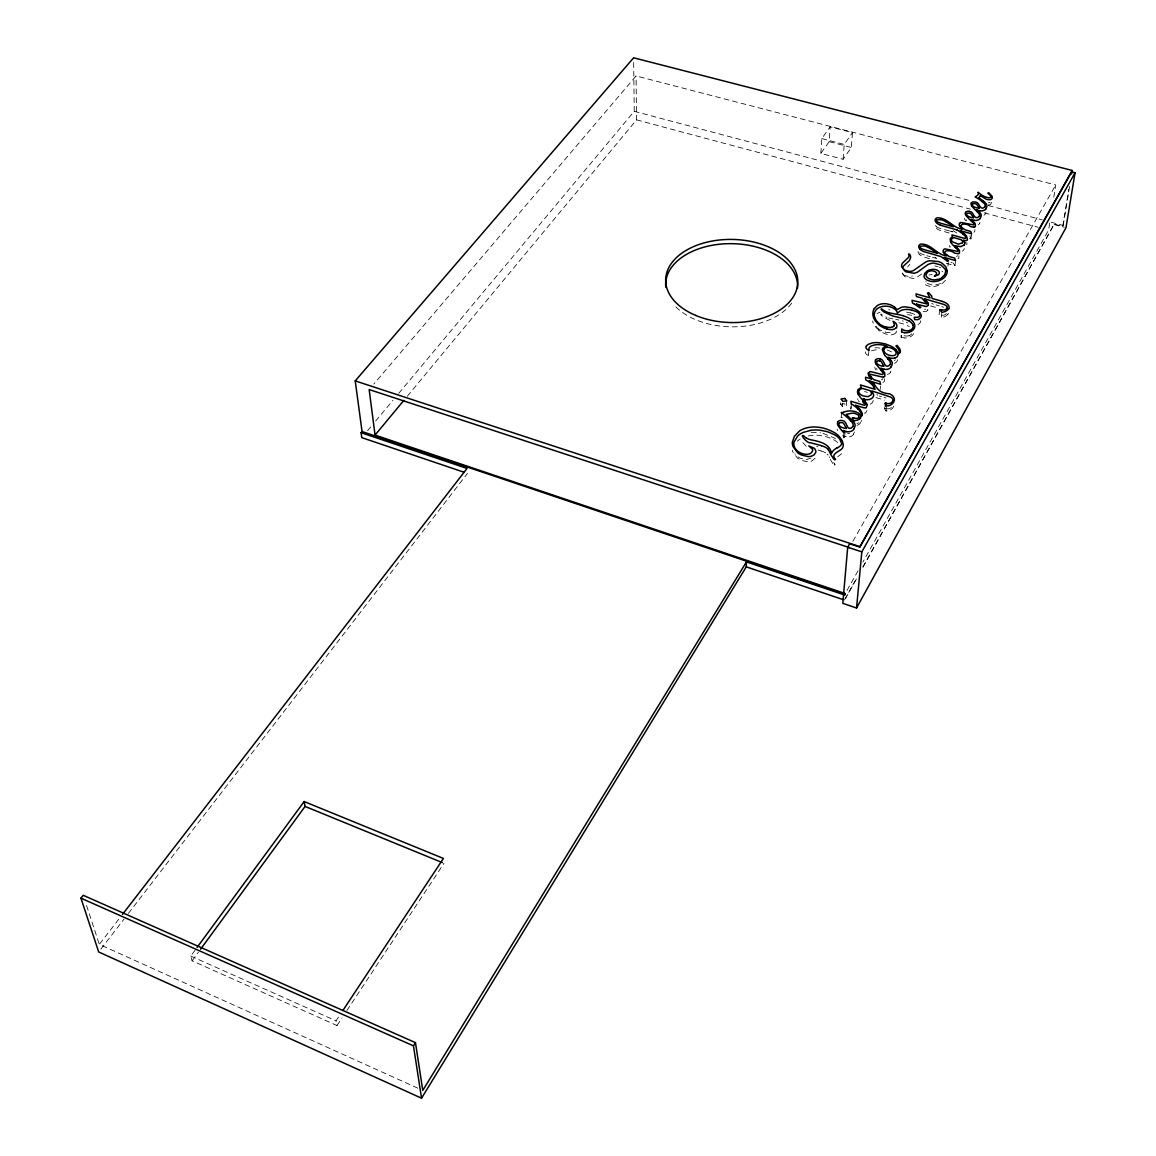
<?xml version="1.0" encoding="UTF-8"?>
<svg xmlns="http://www.w3.org/2000/svg" width="1156" height="1156" viewBox="0 0 1156 1156"><rect width="100%" height="100%" fill="white"/><g stroke="black" fill="none" stroke-linecap="round" stroke-linejoin="round"><path stroke-width="0.75" stroke-dasharray="5 3.75" d="M876.913 394.34L877.418 395.41M820.847 153.387L821.786 138.561L830.167 126.842L852.449 132.637L851.336 147.462L843.114 159.282L820.847 153.387L829.184 141.653L830.167 126.842M843.114 159.282L844.183 144.428L852.449 132.637M833.722 462.573L835.21 464.669L834.343 465.059L834.748 459.828M846.77 400.814L846.351 406.031L842.478 406.637L840.542 404.253L840.961 399.037M841.135 417.619L841.814 412.042M842.478 406.637L842.753 403.155M843.88 432.734L843.447 437.951A111.568 73.449 6 0 1 842.334 436.751M843.822 437.821L844.631 437.546L845.05 432.33M850.888 409.21L851.322 403.993M868.951 350.066L868.488 355.268A7.326 4.754 4.4 0 1 868.893 352.869A7.095 4.595 4.4 0 1 869.081 352.594M880.193 389.514L880.511 386.032M893.675 406.117A10.346 6.864 4.9 0 1 893.285 407.085C891.767 410.134 885.51 413.732 884.513 408.4L885.019 403.184M886.002 411.16L886.522 405.944M904.281 337.827L901.203 337.422L901.723 332.234M941.894 312.264L941.273 317.452L939.091 314.851L939.698 309.678M947.877 266.126L948.281 262.687M946.331 263.337L954.957 265.721L955.578 260.562M969.537 238.57L970.968 238.96L970.029 236.561L970.679 231.417M970.968 238.96L971.618 233.815M1049.706 223.137L1048.608 230.073L862.882 562.091M1053.824 197.127L1055.746 184.989L636.089 75.935L373.822 384.067M862.983 567.206L1054.243 224.105L1062.711 226.359L1063.202 225.449L1069.603 186.434M1062.711 226.359L1068.751 189.44M931.635 303.392L933.484 304.201M909.815 264.291L907.633 266.978M966.835 244.74L966.835 242.601M815.125 458.34L811.078 461.417A8.959 6.141 3.5 0 1 807.798 461.793L801.672 460.406A16.69 11.387 3.6 0 1 797.264 457.892L792.669 451.635A21.487 14.652 3.6 0 1 792.265 450.19M844.415 600.051L856.712 578.029M862.853 567.018L1054.243 224.105M845.441 598.635L856.842 578.202M847.045 590.427L858.489 569.966M852.897 541.311L1055.746 184.989M927.546 310.372L926.158 311.542A2.399 1.517 5 0 1 925.335 311.701L921.881 311.036M195.017 950.275L190.769 956.055L192.098 960.809L336.988 1025.531L336.049 1020.835L339.026 1016.326M336.988 1025.531L341.945 1018.017M346.887 1010.503L444.005 863.286M945.521 280.359L940.594 284.911L933.484 286.746A9.508 5.896 5 0 1 929.959 286.457L926.534 285.301A7.586 4.711 5 0 1 924.843 284.073L924.034 283.09A8.713 5.404 5 0 1 923.528 282.006M192.098 960.809L198.485 952.067M417.851 1088.186L99.315 944.38L120.296 917.228M100.89 949.105L124.01 919.107M128.417 913.399L467.472 473.382M407.302 396.219L636.551 119.863L636.089 75.935M367.55 430.726L371.018 426.564M375.628 421.044L392.953 400.294M398.719 393.387L634.225 111.308L633.618 57.8M895.394 359.863L894.397 360.542M811.021 458.051L806.368 459.568L800.891 458.426A13.164 8.988 3.5 0 1 796.079 455.247L794.996 453.831M921.592 274.03L917.185 277.151A10.91 6.748 4.5 0 1 913.327 278.437L905.047 276.891L901.102 271.92M962.37 251.17L963.642 250.057A7.442 4.523 5.2 0 0 964.22 248.54M925.667 309.259L924.468 309.23M837.724 456.75L841.799 453.643A14.725 10.028 4 0 0 842.392 452.458M871.48 350.86L874.341 350.08A14.436 9.364 4.5 0 1 880.019 349.892M884.513 408.4L885.164 408.213A3.107 2.066 5 0 0 885.987 408.559M928.918 275.056L932.17 274.478M808.102 435.985L810.414 435.566A24.594 16.791 3.7 0 1 819.879 435.451L825.976 436.679A33.741 23.106 3.7 0 1 829.025 437.662L833.808 439.8A20.866 14.233 3.8 0 1 838.028 442.864M840.542 404.253L844.313 403.646L846.351 406.031M849.544 433.587L847.608 433.673M811.237 432.286L820.572 432.835M988.38 204.887L989.507 204.814A2.933 1.734 5.4 0 0 990.432 204.525L991.747 202.416M956.662 256.603L957.573 255.736M861.22 421.405L861.639 420.943A10.765 7.211 4.3 0 0 861.769 420.466M864.197 413.068L864.876 413.111A1.575 1.055 4.6 0 0 865.7 412.938L867.043 410.467M906.448 312.091L910.581 312.915M879.991 348.072L877.78 347.826A15.49 10.043 4.4 0 0 874.239 347.84M909.83 314.952L908.067 314.692A11.054 7.023 4.8 0 0 907.489 314.649M841.395 417.244L842.392 417.432M895.727 319.388L897.417 319.706A43.09 27.758 4.6 0 1 898.935 320.01M846.322 436.766L844.458 436.318A13.164 8.872 4.3 0 1 842.753 435.668L844.631 437.546M892.851 318.854L892.331 318.753A42.512 26.602 4.5 0 1 888.617 317.929M934.785 265.866L938.065 266.733M910.437 315.068L911.665 315.357M898.79 322.726L901.911 323.507A33.596 21.603 4.6 0 1 902.937 323.796L908.818 326.281A12.268 7.832 4.7 0 1 909.252 326.57M816.728 446.491L817.957 446.794M821.786 138.561L844.183 144.428M829.184 141.653L851.336 147.462M817.957 450.002L819.98 450.565A36.819 25.418 3.6 0 1 821.078 450.898M634.225 111.308L969.046 200.393M988.221 205.493L1042.278 219.886M1051.006 222.198L1063.202 225.449M1054.171 224.582L1064.286 227.284M636.551 119.863L970.375 209.149M984.276 212.863L1038.175 227.284M949.379 230.94L941.75 228.874A14.811 8.872 4.8 0 1 936.447 226.865M950.073 231.128L952.847 231.879L951.749 231.084M956.706 232.934L953.223 230.752M949.177 233.021L939.842 230.333A11.329 6.806 4.8 0 1 935.84 227.92A10.736 6.459 4.8 0 1 935.406 227.4L934.669 226.186A5.997 3.598 4.7 0 1 934.525 225.478M926.823 255.722L930.334 256.69M932.43 257.268L936.649 258.438M950.955 262.398L952.183 262.744M953.108 263.004L954.957 265.721M929.482 258.655L923.471 256.849A11.488 7.008 4.7 0 1 919.439 254.363M823.014 433.37L834.025 437.835A25.996 17.73 3.7 0 1 835.759 439.005M936.042 304.924L939.25 305.834M930.594 305.906L937.415 307.857M902.388 320.833L903.226 321.093M864.572 391.523L867.303 392.361M879.384 396.002L881.349 396.609M883.979 397.389L885.944 397.996M876.046 397.563L884.557 400.135M851.134 406.666L850.83 408.863M890.077 320.443L883.618 317.264A16.979 10.736 4.5 0 1 880.54 314.259L881.262 314.085A14.667 9.277 4.4 0 0 886.999 317.438M887.201 349.95L890.192 351.222A19.32 12.543 4.5 0 1 891.507 351.944M190.769 956.055L336.049 1020.835M906.304 322.249L906.998 322.567A17.354 11.083 4.7 0 1 907.662 322.9M806.281 446.317L802.524 442.242M880.092 331.237L878.546 330.081M935.016 257.224L936.085 258.019M936.374 226.663L935.609 225.825A2.139 1.286 4.7 0 1 935.522 225.478M919.829 252.933L920.162 253.193A14.999 9.132 4.7 0 0 925.465 255.245M941.995 271.226L942.718 271.862M877.158 369.356L876.393 368.461M877.534 327.914L879.181 329.316A15.028 9.566 4.5 0 0 883.993 331.729A15.404 9.812 4.5 0 0 885.178 332.09M966.734 220.81L966.011 219.683M827.205 454.077L828.086 455.132M877.028 327.408L876.132 326.31M903.125 274.377L902.258 272.946M859.226 401.739L858.402 400.597M876.075 370.007L875.453 369.082A8.367 5.448 4.6 0 1 874.76 367.102M950.015 246.878L949.538 245.534M830.167 459.337L833.332 464.264A10.968 7.5 4.4 0 0 834.343 465.059M958.931 255.794L958.873 258.048A2.124 1.3 5.2 0 1 958.049 258.684M86.541 905.451L99.315 944.38M882.967 378.561L882.071 379.804A12.933 8.439 4.7 0 1 881.421 379.688M884.513 378.792L884.398 381.263A2.587 1.691 4.7 0 1 882.938 382.275M974.927 229.668L974.768 231.489A2.095 1.257 5.3 0 1 973.959 232.125M791.716 303.089A65.979 41.587 1.1 0 1 734.58 326.83A65.979 41.587 1.1 0 1 674.194 305.054M990.1 202.3A2.615 1.546 5.3 0 1 988.322 202.762M985.952 212.487A11.892 7.066 5.2 0 1 985.259 213.716M985.418 213.759A5.939 3.54 5.3 0 1 984.031 215.161M980.028 222.501A11.95 7.138 5.2 0 1 979.551 223.252M979.71 223.296A5.968 3.569 5.3 0 1 978.308 224.712M965.535 220.81A7.789 4.653 5.2 0 1 964.682 218.195M950.044 247.182A28.972 17.513 5.5 0 1 949.885 246.893M919.468 254.349A10.881 6.647 4.7 0 1 919.006 253.829L918.269 252.572A6.069 3.714 4.6 0 1 918.153 251.372M903.472 274.709A6.127 3.786 4.5 0 0 904.758 275.547L908.717 276.559A5.332 3.309 4.5 0 0 910.336 276.472L910.856 276.385A10.173 6.286 4.4 0 0 912.359 275.952M939.366 267.253A13.67 8.439 4.9 0 1 940.579 267.86M926.173 282.006A8.034 4.985 5 0 1 925.869 281.573M927.401 283.191A7.268 4.508 5 0 0 928.47 283.827L931.375 284.81A7.89 4.899 5 0 0 934.279 285.055L938.224 284.333A12.528 7.76 4.9 0 0 940.926 283.104M927.748 309.187A5.722 3.613 5 0 1 927.69 310.4M946.273 313.565A4.508 2.832 5.4 0 1 940.926 315.097M947.602 314.36A8.713 5.491 5.3 0 1 941.273 317.466M948.426 313.449A9.291 5.852 5.3 0 1 948.252 314.027M941.764 306.672A9.291 5.852 5.3 0 1 943.542 307.221M947.934 313.955A9.624 6.055 5.3 0 1 947.689 314.389M913.601 333.636A14.71 9.378 4.7 0 1 913.168 334.387A9.812 6.271 4.8 0 1 904.281 338M901.174 337.422A23.178 14.811 5.2 0 1 901.145 335.269M909.093 335.746A6.286 4.017 4.8 0 1 902.85 335.211M911.737 333.809A6.864 4.378 4.8 0 1 909.021 335.645M910.567 312.944A16.907 10.736 4.8 0 1 914.786 314.504M920.74 320.689A7.369 4.667 4.9 0 1 920.277 322.524L919.034 323.897A6.098 3.873 4.9 0 1 917.633 324.619M896.29 330.948A8.843 5.65 4.5 0 1 895.958 332.971M895.553 332.885A5.693 3.641 4.5 0 1 892.143 334.734A8.526 5.433 4.5 0 1 886.508 334.156A18.684 11.892 4.5 0 1 880.121 331.223M878.748 329.98A25.418 16.141 4.6 0 1 872.592 321.021M888.646 309.591A13.424 8.526 4.3 0 1 889.903 309.996M877.057 313.681A12.08 7.673 4.4 0 1 880.048 312.178M885.221 332.032A8.829 5.621 4.5 0 0 890.973 332.567A4.812 3.078 4.5 0 0 891.478 332.336M868.416 355.398A4.638 3.006 4.3 0 1 865.541 351.901M897.475 359.733A6.777 4.393 4.7 0 1 894.455 363.302M890.929 371.365A12.846 8.367 4.6 0 1 890.539 371.943M890.712 372.001A6.416 4.191 4.7 0 1 887.36 374.385M857.925 399.571A9.393 6.213 4.5 0 1 857.463 398.733M873.185 400.424A7.846 5.202 4.5 0 1 872.664 402.086A7.052 4.667 4.5 0 1 869.919 404.325M891.348 407.432A5 3.309 5 0 1 885.93 408.733M860.353 422.012A6.083 4.075 4.4 0 1 860.05 423.197M860.107 423.515A8.179 5.477 4.4 0 1 857.001 425.336M858.807 422.648A4.017 2.688 4.4 0 1 856.943 423.515M854.385 432.041A13.222 8.916 4.2 0 1 853.301 434.165M853.475 434.223A6.604 4.451 4.3 0 1 846.279 436.968M837.594 430.538A8.612 5.794 4.3 0 1 837.161 429.252M797.351 441.202A20.721 14.132 3.7 0 1 800.241 438.977M829.098 456.793A37.657 25.894 3.2 0 1 829.473 457.574M821.02 450.999A14.392 9.855 3.8 0 1 827.364 453.99"/><path stroke-width="1.5" d="M746.473 561.874L422.778 1090.411L415.466 1042.654L83.203 895.293L80.934 898.154L98.694 951.966L421.55 1098.2L746.27 566.859L746.473 561.874L844.863 595.065M847.695 547.221L842.811 603.345L856.538 607.998L1065.977 227.732L1075.066 172.75L1071.641 171.868L859.761 547.106L849.66 543.782L847.695 547.221L861.827 551.874L856.538 607.998M863.012 402.375L863.315 398.892L864.587 399.282M863.763 403.314L864.067 399.832L862.781 400.207L865.728 404.022L864.731 405.322A13.886 9.19 4.5 0 1 862.448 404.745L850.874 401.248L851.322 403.993M873.445 387.087L873.763 383.604L872.549 384.038L875.121 389.355L860.454 384.934L861.321 387.751M859.761 547.106L1072.219 170.467L633.618 57.8L355.224 380.888L362.059 431.549L361.106 432.691L361.77 437.633L464.062 472.24M885.337 406.464L885.684 402.996A3.121 2.066 5 0 0 886.508 403.343M1071.641 174.007L1072.219 170.467M926.664 303.609L921.924 298.104L916.419 296.528L915.971 293.884L930.089 297.887L927.459 293.104L928.644 292.656L931.635 295.979L932.155 298.479L942.415 301.398M947.212 308.132L947.024 306.354L944.51 304.635L924.338 298.783A47.526 30.114 4.3 0 1 927.574 302.308L927.791 302.713M859.11 417.2L858.388 415.047L855.064 413.487A8.092 5.419 4.3 0 0 852.29 413.125L846.192 414.339L851.25 419.411A22.542 15.187 3.9 0 1 852.261 420.524L851.033 420.871A101.309 69.62 2.6 0 0 841.337 412.649M860.353 418.197L860.483 417.966A6.098 4.075 4.4 0 0 860.18 414.888L860.006 414.657M861.827 551.874L1075.066 172.75M421.55 1098.2L413.458 1045.862L415.466 1042.654M962.587 242.731L958.411 244.191L952.443 241.821A7.456 4.508 5.1 0 1 951.995 241.301L951.764 240.954A4.436 2.688 5.1 0 1 951.59 239.249A4.48 2.702 5.1 0 1 954.148 237.688L961.243 239.74A11.054 6.705 5 0 1 962.168 240.751A4.162 2.529 5.2 0 1 962.673 242.746M852.781 426.506L851.495 427.807A4.075 2.745 4.3 0 1 849.978 428.37C846.12 428.731 847.218 420.827 842.262 420.582A3.367 2.269 4.1 0 0 838.013 421.752M890.091 364.458L888.863 365.672A3.959 2.572 4.7 0 1 887.389 366.206C883.69 366.568 884.528 359.054 879.759 358.895M874.398 308.58L876.927 305.863A10.52 6.647 4.3 0 1 886.305 303.753L887.981 304.115A13.453 8.526 4.3 0 1 894.672 307.149M343.014 1010.301L443.413 858.431L304.144 801.556L197.127 947.385M984.941 206.649L983.857 207.69A3.67 2.182 5.3 0 1 982.528 208.152C979.19 208.47 979.407 201.968 975.158 201.968A3.035 1.792 5.1 0 0 971.43 202.907M979.219 216.172L978.135 217.212A3.685 2.196 5.2 0 1 976.791 217.675C973.439 217.993 973.684 211.432 969.407 211.418M928.138 305.198L926.736 306.354A2.413 1.517 5 0 1 925.913 306.528L916.39 304.129M926.534 303.811L912.026 300.343L912.474 303.017L913.673 303.652M959.596 223.426L960.304 222.747A2.428 1.459 5.1 0 1 961.098 222.472L973.785 224.914L973.8 223.484L971.141 220.796L972.326 220.435L975.274 223.816L975.418 226.359A2.095 1.257 5.3 0 1 974.06 227.125M200.624 949.148L305.083 806.426L304.144 801.556M964.292 244.913L960.766 246.633L954.899 245.794M841.38 412.62L843.389 412.316M122.507 914.367L467.038 468.426L361.106 432.691M845.282 593.563L375.05 435.104L403.849 400.381M869.876 374.197L879.586 376.365A19.522 12.687 4.7 0 0 880.872 376.726L883.126 377.044M850.628 420.336L851.856 419.917A16.068 10.823 4.1 0 1 855.007 424.31A13.251 8.916 4.1 0 1 853.735 428.948M887.88 358.649L889.065 358.259M858.113 409.152L859.977 409.253L862.26 413.313A10.794 7.211 4.3 0 1 862.101 415.726L861.177 416.131A11.3 7.557 4.3 0 0 860.714 412.403L860.396 411.984M955.636 247.572L956.691 247.239L955.217 246.055M983.034 202.17L984.146 201.823M976.921 211.201L978.005 210.869M982.643 201.736L983.713 201.404A14.45 8.583 5.1 0 1 986.805 204.901A11.921 7.066 5.2 0 1 985.938 208.586M964.624 234.206L961.85 233.194A22.99 13.944 4.9 0 0 961.243 232.746L958.526 230.853A21.559 13.063 4.9 0 0 957.038 229.928M963.078 234.119L964.277 233.772L966.503 235.954L967.485 239.595A2.933 1.763 5.2 0 1 966.228 240.607L964.639 240.477A10.332 6.228 5.2 0 1 963.28 240.173A14.884 9.031 5 0 1 964.884 242.673M885.684 402.996L885.019 403.184C886.016 408.516 892.302 404.918 893.805 401.869A10.375 6.864 4.9 0 0 893.617 397.014A9.407 6.228 4.9 0 0 889.715 393.893C879.976 392.895 878.199 390.136 873.763 383.604M852.42 417.952L853.851 418.125M882.635 306.47L883.155 306.369A10.39 6.575 4.3 0 1 889.051 306.542A11.719 7.427 4.3 0 1 895.105 309.432A9.797 6.199 4.3 0 1 897.316 313.16L899.195 311.715A9.494 6.011 4.7 0 1 902.692 309.924A11.083 7.008 4.8 0 1 908.602 309.533L912.214 310.184M870.136 371.596L868.084 373.085L868.676 375.758A36.587 23.77 5 0 0 871.436 378.951M810.761 430.35L803.189 432.416A20.765 14.132 3.6 0 0 797.669 435.985L794.028 442.098A16.849 11.473 3.5 0 0 794.707 447.574A17.485 11.892 3.6 0 0 795.314 448.615L796.397 450.016A13.193 8.988 3.5 0 0 801.209 453.21C804.807 454.799 811.122 455.334 812.654 450.724A5.462 3.728 3.5 0 0 812.466 449.222L808.795 445.884L814.171 448.21A8.887 6.069 3.5 0 1 815.385 449.829L815.76 450.927A7.427 5.072 3.5 0 1 815.688 452.574L813.954 455.016L811.425 456.187A8.988 6.127 3.5 0 1 808.131 456.562L802.004 455.189A16.719 11.387 3.5 0 1 797.582 452.675L792.973 446.404A21.545 14.652 3.6 0 1 792.366 442.083L794.447 436.188L799.634 430.885A21.068 14.32 3.6 0 1 805.053 428.341C814.864 425.321 825.687 427.604 834.43 432.619A26.053 17.73 3.7 0 1 839.14 436.376L842.233 440.682L843.288 444.728A14.753 10.028 4 0 1 842.218 448.427C839.458 451.794 829.849 453.831 835.615 459.438L834.748 459.828A10.996 7.5 4.4 0 1 833.736 459.033L830.557 454.106A37.743 25.894 3.2 0 0 829.488 451.562L827.595 448.86M870.497 371.582L880.569 374.125A12.962 8.439 4.7 0 0 882.476 374.602L883.531 373.576L880.511 369.66L882.678 369.934L881.551 370.31A108.707 68.999 6.1 0 1 878.531 367.189L875.945 363.88M973.757 227.111L971.893 226.851A18.626 11.098 5.3 0 1 970.419 226.489C966.17 222.068 956.388 224.25 963.569 228.801A16.314 9.768 5.3 0 0 965.289 229.914L970.679 231.417L971.618 233.815L960.231 230.723A37.151 22.614 4.8 0 1 964.639 234.191M957.818 253.655L955.925 253.395A18.872 11.43 5.2 0 1 954.423 253.019C949.943 249.104 940.175 250.303 947.458 255.404M904.816 332.639L901.723 332.234A23.236 14.797 5.2 0 1 901.781 329.272M973.28 217.718L972.875 217.689A7.239 4.321 5.2 0 1 970.635 217.285A6.503 3.873 5.2 0 1 967.196 215.565L967.124 215.421A3.41 2.023 5.1 0 1 966.777 213.716A2.24 1.344 5.1 0 1 969.653 213.224A4.104 2.457 5.1 0 1 970.765 213.629L973.627 217.761M846.062 428.414L845.513 428.37A8.02 5.39 4.2 0 1 843.158 427.865A7.182 4.826 4.2 0 1 839.473 425.726L839.4 425.553A3.771 2.529 4.2 0 1 839.14 423.414M901.767 329.272L902.272 329.33A6.3 4.017 4.8 0 0 909.642 330.558M979.826 210.681L978.12 210.32A11.878 7.023 5.3 0 1 976.56 209.828L978.352 211.317L977.326 211.635A100.745 58.349 6.3 0 1 974.407 209.005L971.864 206.201M974.075 220.232L972.355 219.871A11.936 7.109 5.2 0 1 970.794 219.365L972.586 220.868L971.56 221.201A101.222 58.97 6.3 0 1 968.627 218.527L966.084 215.695A7.803 4.653 5.2 0 1 965.52 212.357M884.311 369.183L882.49 368.764A12.832 8.323 4.7 0 1 880.829 368.172L884.629 372.723L884.904 376.061A2.587 1.691 4.7 0 1 883.43 377.058M846.741 431.535L844.877 431.087A13.207 8.858 4.3 0 1 843.172 430.451L845.05 432.33L843.88 432.734A111.829 73.435 6 0 1 840.831 429.411L838.216 425.885A8.627 5.794 4.2 0 1 837.854 421.723M940.608 219.597L936.23 219.915A2.153 1.286 4.7 0 0 936.172 220.695L937.126 221.663A7.254 4.349 4.7 0 0 937.747 222.039L937.993 222.169A17.123 10.231 4.8 0 0 942.357 223.7L953.454 226.749L951.316 225.203A62.684 38.307 4.2 0 0 946.518 222.068M946.186 255.765C936.75 254.739 931.057 243.757 921.101 244.061A2.89 1.763 4.5 0 0 920.162 244.35L919.222 245.086A6.083 3.714 4.6 0 0 918.818 247.413L919.555 248.67A10.91 6.633 4.7 0 0 920.017 249.19M941.562 309.822L939.698 309.678L941.894 312.264A8.728 5.477 5.3 0 0 948.223 309.172A9.638 6.055 5.3 0 0 948.556 308.768M871.393 378.966L865.526 377.217L865.685 379.789L867.694 380.96A31.024 20.548 4 0 1 872.072 384.76L873.344 384.356A24.074 15.909 4.2 0 0 869.168 380.815L880.684 384.298L879.846 381.509L873.748 379.645A12.037 7.861 4.7 0 1 873.055 379.024L871.075 377.015M902.923 315.646L907.532 317.38A17.398 11.083 4.6 0 1 913.312 321.903L914.382 323.81A12.918 8.222 4.7 0 1 914.555 327.524L914.382 327.986A14.739 9.378 4.7 0 1 913.731 329.185A9.84 6.271 4.8 0 1 904.83 332.798M355.224 380.888L859.804 546.586M849.328 547.583L369.154 389.543L375.05 435.104M362.059 431.549L845.209 594.444M746.27 566.859L842.724 599.473M940.42 225.203L957.038 229.943M305.083 806.426L442.358 862.607M80.934 898.154L413.458 1045.862M806.585 438.24L809.142 439.338A27.86 18.742 3.6 0 0 810.963 439.829C819.142 441.447 829.863 443.456 831.496 453.369L832.118 452.198A13.814 9.421 4.4 0 1 836.756 448.138M909.353 321.093L903.472 318.608A33.683 21.603 4.6 0 0 902.446 318.319L893.602 316.18A31.458 19.739 4.6 0 1 892.605 315.906L884.109 312.091A17.022 10.722 4.5 0 1 881.017 309.071L881.739 308.912A14.71 9.262 4.4 0 0 888.805 312.669A42.599 26.588 4.5 0 0 892.851 313.565L897.937 314.519A43.191 27.744 4.6 0 1 902.937 315.631M935.074 251.69L937.227 253.294L925.985 250.187A17.354 10.534 4.7 0 1 921.549 248.598L921.346 248.439A7.355 4.48 4.6 0 1 920.711 248.049L919.815 247.167A2.182 1.329 4.5 0 1 919.829 246.242L924.265 245.91A20.851 12.788 4.5 0 1 930.161 248.511A63.537 39.463 4.1 0 1 935.045 251.705M879.022 324.894L880.569 326.05A18.727 11.878 4.5 0 0 886.955 329.055M863.315 398.892L865.165 400.467L863.489 400.843A83.131 54.029 5.7 0 1 860.339 397.375L858.258 394.398M894.657 307.164L896.984 309.649L901.535 307.308A9.927 6.271 4.7 0 1 905.076 306.831L911.13 307.727A16.95 10.736 4.7 0 1 919.815 312.438L921.26 315.183A7.384 4.667 4.9 0 1 920.841 317.336L919.598 318.709A6.112 3.858 4.9 0 1 917.358 319.692L914.699 319.576A27.628 17.441 5.4 0 1 914.295 317.857L914.208 317.365A1.459 0.925 4.9 0 1 914.801 317.293L917.806 317.264A3.121 1.98 4.9 0 0 918.818 316.831L919.497 316.094A4.176 2.644 4.9 0 0 919.612 314.461L918.933 313.493M943.513 252.413A6.474 3.945 5.1 0 1 943.426 249.855L944.206 249.176A2.457 1.503 5 0 1 945.016 248.887L957.862 251.416L957.89 249.942L955.203 247.167L956.417 246.806L959.379 250.274L959.509 252.889A2.124 1.286 5.2 0 1 958.107 253.67M980.331 195.581L986.27 199.266A8.699 5.115 5.3 0 0 987.701 199.612L990.186 199.699A2.933 1.734 5.3 0 0 991.111 199.41L992.31 198.153L992.151 196.347L988.9 192.864L987.802 193.182A24.363 14.421 5 0 1 990.403 195.537A3.569 2.095 5.3 0 1 990.75 197.141M864.067 399.832L867.405 404.672L866.162 407.721A1.575 1.055 4.5 0 1 865.338 407.909L864.269 407.793A16.025 10.606 4.5 0 1 861.654 407.129L855.368 405.221A22.253 14.898 4 0 1 859.342 408.747L857.694 408.617A36.616 24.608 3.8 0 1 860.44 411.97M895.452 350.962C899.382 358.288 884.932 356.236 883.921 350.86A5.115 3.295 4.6 0 1 884.022 349.199M912.778 324.663L912.2 323.666A12.297 7.832 4.7 0 0 909.353 321.093M950.622 241.734L950.203 238.887A4.783 2.89 5.1 0 1 950.449 238.425A6.228 3.771 5.1 0 1 952.587 236.98L951.908 234.914L963.396 238.049A13.525 8.135 5.2 0 0 965.173 238.468L965.997 237.428M979.378 208.239L976.517 204.15A4.089 2.428 5.2 0 0 975.418 203.731A2.24 1.329 5.1 0 0 972.413 204.179M883.964 366.308L881.103 361.467A4.422 2.876 4.5 0 0 879.933 360.975M846.452 428.471L843.591 423.327A4.552 3.063 4.1 0 0 842.392 422.793A2.485 1.676 4.1 0 0 839.01 423.356M898.198 353.765L896.608 350.47A19.117 12.384 4.5 0 0 895.799 349.589M841.467 443.095L839.762 439.107A21.025 14.306 3.8 0 0 838.432 437.647A20.909 14.233 3.8 0 0 834.198 434.584L829.416 432.445A33.827 23.106 3.7 0 0 826.352 431.463L820.254 430.234A24.652 16.791 3.7 0 0 810.761 430.335M665.784 287.266A65.979 41.587 1.1 0 1 731.156 243.656A65.979 41.587 1.1 0 1 797.481 288.249M980.346 195.581A10.852 6.401 5 0 1 979.912 196.477L979.753 196.78A6.445 3.8 5.1 0 1 978.67 197.821A36.66 21.863 4.9 0 1 984.132 201.838M983.062 202.156A54.346 32.599 4.7 0 0 975.086 196.881A19.493 11.459 4.8 0 0 977.485 195.321L978.178 194.526A4.017 2.37 5.1 0 0 977.745 192.532L978.323 192.301A27.484 16.068 5.4 0 0 982.239 195.378A14.074 8.265 5.3 0 0 987.412 197.503A2.63 1.546 5.3 0 0 990.779 197.185M986.097 208.644A5.953 3.526 5.3 0 1 979.797 210.84M971.95 206.173A7.76 4.595 5.2 0 1 971.3 202.878M982.34 201.91A9.624 5.708 5.2 0 1 985.288 206.693M972.543 204.236A3.396 2.009 5.2 0 0 972.904 205.927L973.02 206.057A6.459 3.829 5.2 0 0 976.401 207.748A7.211 4.263 5.2 0 0 978.525 208.167M977.933 210.898A14.522 8.67 5.1 0 1 981.097 214.395A11.979 7.138 5.1 0 1 980.216 218.123M980.375 218.166A5.982 3.569 5.2 0 1 974.046 220.391M965.665 212.386A3.049 1.821 5.1 0 1 969.451 211.346M976.618 211.375A9.667 5.766 5.2 0 1 979.58 216.201M940.435 225.189A11.358 6.806 4.8 0 1 936.418 222.79A10.765 6.445 4.8 0 1 935.984 222.27L935.247 221.056A5.997 3.598 4.7 0 1 935.623 218.787L936.548 218.065A2.847 1.705 4.6 0 1 937.473 217.79C947.27 217.487 953.006 228.166 962.312 229.148A26.386 15.765 5.4 0 1 959.552 225.911M959.653 225.897A6.387 3.829 5.1 0 1 959.538 223.411M940.652 219.539A20.577 12.413 4.6 0 1 946.446 222.111M964.87 242.919A7.456 4.523 5.1 0 1 964.263 244.899M955.723 247.529A29.03 17.513 5.4 0 1 950.492 241.749M962.977 234.177A18.901 11.459 5 0 1 966.127 237.399M947.487 255.389A16.531 10.057 5.2 0 0 949.206 256.545L954.654 258.091L955.578 260.562L944.062 257.383A37.657 23.279 4.6 0 1 948.512 260.953L947.342 261.314L945.579 259.84A23.293 14.363 4.8 0 0 945.073 259.45L942.328 257.513A21.848 13.453 4.8 0 0 940.84 256.56L924.02 251.69A11.502 7.008 4.7 0 1 919.988 249.205M946.258 255.736A26.747 16.227 5.4 0 1 943.412 252.427M942.371 301.499A9.306 5.852 5.3 0 1 948.888 308.84M947.039 308.088A4.508 2.832 5.4 0 1 941.533 309.909M927.704 302.742A5.737 3.613 5 0 1 928.268 305.213M916.405 304.129A33.076 20.996 4.5 0 1 920.841 307.496L919.612 307.814A49.058 31.284 4.3 0 0 913.717 303.623M909.57 330.457A6.878 4.378 4.8 0 0 912.546 328.217A9.595 6.098 4.7 0 0 912.879 327.596A8.713 5.549 4.8 0 0 912.792 324.663M912.156 310.314A12.702 8.049 4.8 0 1 919.136 313.392M882.62 306.456A12.095 7.673 4.3 0 0 875.959 309.981L875.193 311.224A18.597 11.791 4.5 0 0 874.355 316.311L876.19 320.544L879.658 324.128A15.057 9.551 4.4 0 0 884.485 326.541A15.447 9.797 4.4 0 0 885.669 326.902M891.478 327.379A8.843 5.621 4.4 0 1 885.713 326.845M894.195 325.66A4.826 3.078 4.5 0 1 891.449 327.278M894.152 325.645A4.191 2.673 4.5 0 0 894.426 324.764L893.097 321.238A8.858 5.65 4.4 0 1 896.478 327.784M896.073 327.697A5.708 3.627 4.5 0 1 892.649 329.547M892.663 329.576A8.54 5.433 4.5 0 1 886.999 328.969M879.225 324.793A25.461 16.126 4.6 0 1 874.254 308.536M868.878 350.196A4.653 3.006 4.2 0 1 866.292 346.092M868.951 350.066A7.341 4.74 4.4 0 1 869.355 347.667A7.109 4.595 4.4 0 1 871.566 345.832L874.817 344.893A14.479 9.364 4.5 0 1 884.412 345.442M866.422 346.135A8.208 5.303 4.3 0 1 868.532 344.228L872.086 343.014A16.242 10.505 4.4 0 1 874.037 342.711A15.534 10.043 4.4 0 1 878.257 342.638L884.369 343.693A29.695 19.291 4.4 0 1 886.883 344.459L890.698 346.034A19.363 12.543 4.5 0 1 895.813 349.589M897.894 353.794A6.792 4.393 4.7 0 1 894.744 358.187M894.657 358.085A5.39 3.482 4.7 0 1 890.452 358.028L888.892 357.536A6.228 4.032 4.7 0 1 888.097 357.262L889.73 358.822L888.588 359.241L884.513 355.109L882.274 349.473A6.748 4.349 4.6 0 1 882.967 348.086L883.155 347.884A5.289 3.41 4.6 0 1 885.568 346.627L887.071 346.41A22.109 14.334 4.4 0 0 884.398 345.471M895.438 350.962A10.549 6.82 4.6 0 0 890.178 347.725A4.768 3.078 4.6 0 0 883.646 349.083M888.978 358.302A15.62 10.158 4.5 0 1 892.201 362.392A12.875 8.367 4.5 0 1 891.059 366.741M891.233 366.799A6.43 4.176 4.7 0 1 884.282 369.385M876.046 363.851A8.381 5.448 4.6 0 1 875.511 359.964M875.67 359.993A3.28 2.124 4.5 0 1 879.817 358.794M887.533 358.851A10.39 6.748 4.5 0 1 890.467 364.501M876.653 361.496A2.413 1.575 4.5 0 1 879.918 361.004M876.797 361.553A3.656 2.384 4.5 0 0 877.086 363.548L877.202 363.707A6.979 4.537 4.6 0 0 880.771 365.73A7.789 5.058 4.6 0 0 883.054 366.221M871.306 376.885A6.979 4.566 4.5 0 1 869.428 374.226M892.504 401.06A5 3.309 5 0 1 886.45 403.516M892.779 401.103A5.318 3.511 5 0 0 892.302 398.387A6.965 4.61 4.9 0 0 890.684 397.086L871.812 390.93L873.661 394.846A7.861 5.202 4.5 0 1 873.141 396.869A7.066 4.667 4.5 0 1 869.5 399.412A6.445 4.263 4.5 0 1 864.558 399.34M858.373 394.369A9.407 6.213 4.5 0 1 857.839 390.092M858.084 390.15A6.878 4.537 4.4 0 1 861.249 387.679M859.573 389.962A5.318 3.511 4.4 0 1 862.506 388.43L870.179 390.728A14.19 9.393 4.3 0 1 871.017 391.87M859.197 389.861A6.82 4.508 4.4 0 0 863.749 396.046L868.026 396.667L871.075 394.861A5.939 3.93 4.4 0 0 871.104 391.855M851.394 403.935A26.299 17.629 3.9 0 1 858.012 409.181M843.447 412.36A11.56 7.745 4.3 0 1 854.92 411.565M854.949 411.536A9.84 6.589 4.3 0 1 860.064 414.643M860.57 418.299A8.193 5.477 4.3 0 1 853.981 420.611M853.966 420.842A9.609 6.43 4.5 0 1 852.463 417.952M859.255 417.432A4.032 2.688 4.4 0 1 854.009 417.966M853.923 429.006A6.618 4.451 4.3 0 1 846.698 431.752M850.267 420.553A10.693 7.196 4.2 0 1 853.186 426.564M821.396 445.783A14.421 9.855 3.8 0 1 827.754 448.774M821.454 445.667A36.905 25.418 3.6 0 0 820.341 445.335L811.873 443.138A28.625 19.291 3.7 0 1 810.703 442.791C806.83 443.89 798.767 432.676 804.171 436.115A8.656 5.852 3.5 0 0 806.585 438.254M841.944 443.167A10.996 7.456 4 0 1 836.698 448.066M947.328 270.995C947.096 277.57 940.045 281.457 934.077 281.587A9.523 5.896 4.9 0 1 930.537 281.298L927.112 280.128A7.601 4.696 4.9 0 1 925.407 278.914L924.598 277.917A8.742 5.404 4.9 0 1 923.976 276.284L924.684 273.437L927.271 270.894A10.65 6.589 5 0 1 929.496 269.897L932.748 269.319A6.503 4.017 4.9 0 1 935.132 269.521A6.792 4.191 4.9 0 1 936.432 269.868L937.328 270.244A4.711 2.904 4.9 0 1 938.658 271.241A5.549 3.425 4.9 0 1 939.207 272.166A5.043 3.107 4.9 0 1 939.264 273.394L939.149 273.697A7.182 4.436 4.9 0 1 938.253 274.897L934.366 276.226L935.58 275.142A3.613 2.225 4.9 0 0 936.374 274.391A3.959 2.442 4.9 0 0 936.577 273.929A3.396 2.095 4.9 0 0 936.476 272.989L936.346 272.758A4.147 2.558 4.9 0 0 935.161 271.718L934.482 271.385A5.563 3.439 4.9 0 0 933.138 270.995L932.603 270.894A4.494 2.774 4.9 0 0 931.014 270.865L929.973 271.039A6.647 4.104 4.9 0 0 927.647 272.05L925.985 274.651A6.503 4.017 4.9 0 0 926.202 275.966L926.433 276.4A8.063 4.985 5 0 0 927.517 277.657A7.283 4.494 4.9 0 0 929.048 278.668L931.967 279.636A7.919 4.884 5 0 0 934.872 279.882L938.817 279.174A12.557 7.745 4.9 0 0 941.519 277.931L944.712 274.723L945.68 271.414A13.077 8.063 4.9 0 0 945.03 268.987L940.883 264.941L933.961 263.12A7.008 4.306 4.9 0 0 931.924 263.293L931.274 263.424A11.661 7.182 5 0 0 927.444 264.912L917.734 271.992A10.924 6.748 4.5 0 1 913.861 273.264L905.567 271.732L901.622 266.761A11.459 7.066 4.5 0 1 901.738 264.738L901.983 264.074A11.618 7.167 4.5 0 1 902.822 262.773L908.37 257.557A7.211 4.422 4.2 0 0 908.919 256.473A6.589 4.046 4.3 0 0 908.919 255.216C907.489 252.572 910.581 254.465 910.509 256.227A15.057 9.248 4.1 0 1 910.639 257.542L909.454 260.562L902.749 266.761A5.13 3.165 4.4 0 0 902.778 267.802L903.992 269.55A6.141 3.786 4.4 0 0 905.278 270.388L909.237 271.4A5.347 3.309 4.5 0 0 910.87 271.313L911.39 271.226A10.187 6.286 4.4 0 0 913.37 270.62L925.537 262.123A13.251 8.164 4.9 0 1 929.54 260.721L938.658 261.588A13.699 8.439 4.9 0 1 942.299 263.366L945.854 266.848L947.328 270.995M900.235 352.407L899.05 353.375A14.392 9.306 4.6 0 0 898.472 349.141L895.943 345.861L897.143 345.442L899.816 348.91A12.875 8.309 4.6 0 1 900.235 352.407M844.733 398.43L840.961 399.037L842.897 401.421L846.77 400.814L844.733 398.43M695.681 315.415A66.094 41.573 1.1 0 0 797.727 283.986A66.094 41.573 1.1 0 0 701.793 243.584A66.094 41.573 1.1 0 0 695.681 315.415"/></g></svg>
